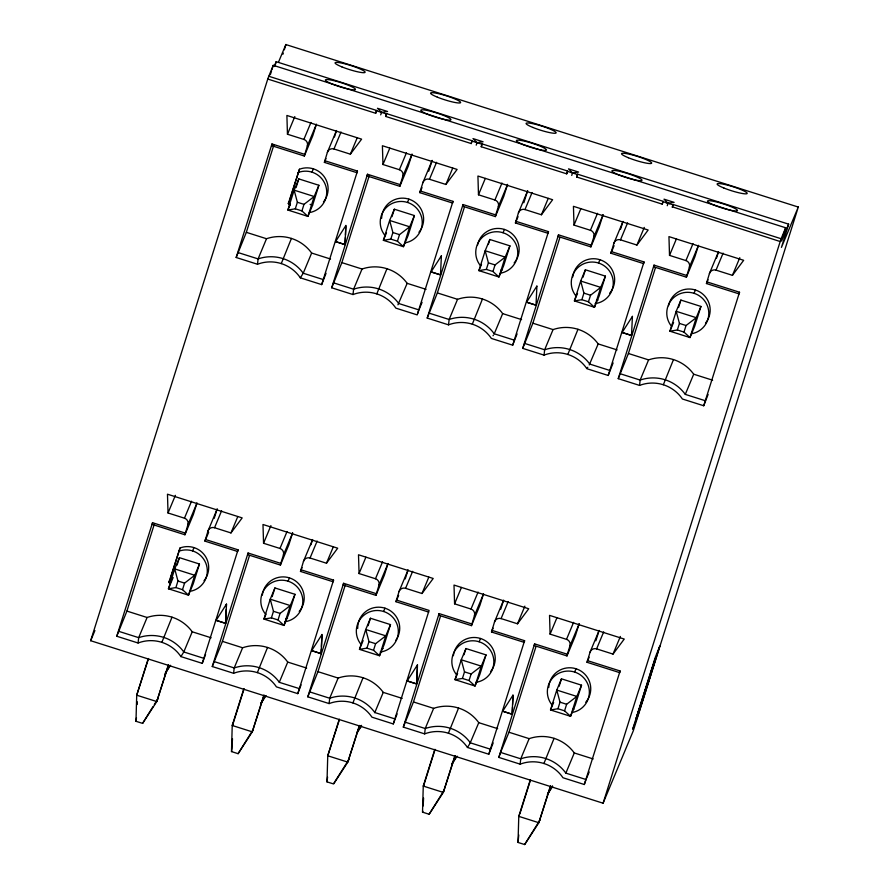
<?xml version="1.0" encoding="UTF-8"?>
<svg xmlns="http://www.w3.org/2000/svg" width="889" height="889" viewBox="0 0 889 889"><rect width="100%" height="100%" fill="white"/><g stroke="black" fill="none" stroke-linecap="round" stroke-linejoin="round"><path stroke-width="1.33" d="M168.599 664.894L156.775 701.554L142.596 723.39L135.973 721.29L136.717 695.198L148.263 658.571M264.122 695.187L252.287 731.847L238.108 753.683L231.484 751.583L232.229 725.48L243.786 688.864M359.634 725.48L347.81 762.129L333.619 783.965L326.996 781.876L327.752 755.772L339.298 719.145M455.146 755.772L443.322 792.421L429.131 814.257L422.519 812.157L423.264 786.065L434.81 749.438M550.658 786.065L538.834 822.714L524.654 844.55L518.031 842.45L518.776 816.358L530.322 779.731M225.55 623.345L216.149 620.355L225.55 623.345L226.473 604.12L226.362 606.82M225.684 623.011L226.251 609.521M321.062 653.626L311.661 650.648L321.062 653.626L321.985 634.413M321.207 653.304L321.374 649.248M321.485 646.559L321.929 635.757M344.965 244.586L335.564 241.608L344.965 244.586L345.888 225.373M345.11 244.253L345.388 237.507M345.499 234.818L345.832 226.717M416.574 683.919L407.173 680.941L416.574 683.919L417.497 664.705M416.719 683.585L417.386 667.406M440.488 274.879L431.076 271.901L440.488 274.879L441.411 255.665M512.097 714.211L502.685 711.233L512.097 714.211L513.02 694.987L512.62 704.432M512.231 713.878L512.509 707.133M536 305.171L526.599 302.182L536 305.171L536.923 285.947M631.512 335.464L622.111 332.475L631.512 335.464L632.435 316.24M136.473 717.767L135.973 721.29M137.184 704.488L137.328 701.832M231.918 749.383L232.485 738.759M233.196 725.491L233.34 722.835L244.064 688.831M327.574 777.019L326.996 781.876M423.164 805.979L423.586 798.011M424.231 786.076L424.364 783.42L435.088 749.405M518.754 834.938L518.031 842.45M788.643 224.15L781.542 241.075L785.676 227.773L273.234 65.308L268.056 78.11L90.667 640.713L603.086 803.212L633.312 730.78L798.333 206.937L781.442 247.398L788.643 224.15L276.157 61.697L274.156 66.519M205.559 654.582L202.248 663.35L180.912 656.593A35.927 35.593 22.6 0 0 138.084 643.003L138.684 637.657L147.096 617.488A39.449 39.083 22.6 0 1 192.224 631.79L211.138 637.791M326.041 273.312L321.662 284.602L300.338 277.835A35.927 35.593 22.6 0 0 257.51 264.255L258.099 258.91L266.511 238.73A39.449 39.083 22.6 0 1 311.639 253.043L330.564 259.043M301.082 684.874L297.759 693.642L276.435 686.875A35.927 35.593 22.6 0 0 233.607 673.295L234.196 667.95L242.608 647.77A39.449 39.083 22.6 0 1 287.736 662.083L306.661 668.084M432.165 160.376A5.256 5.212 22.6 0 0 431.998 160.809L422.897 182.645L420.264 190.991L452.979 201.37L417.185 314.895L395.849 308.127A35.927 35.593 22.6 0 0 353.022 294.548L353.611 289.203L362.034 269.023A39.449 39.083 22.6 0 1 407.162 283.335L426.075 289.336M397.116 713.9L393.271 723.935L371.946 717.167A35.927 35.593 22.6 0 0 329.119 703.588L329.708 698.243L338.131 678.063A39.449 39.083 22.6 0 1 383.248 692.375L402.172 698.376M517.065 333.897L512.697 345.176L491.361 338.42A35.927 35.593 22.6 0 0 448.534 324.841L449.134 319.484L457.546 299.315A39.449 39.083 22.6 0 1 502.674 313.617L521.587 319.618M493.162 742.937L488.794 754.228L467.458 747.46A35.927 35.593 22.6 0 0 424.631 733.881L425.22 728.524L433.643 708.355A39.449 39.083 22.6 0 1 478.771 722.668L497.684 728.669M613.11 362.923L608.209 375.469L586.884 368.702A35.927 35.593 22.6 0 0 544.057 355.122L544.646 349.777L553.058 329.597A39.449 39.083 22.6 0 1 598.186 343.91L617.11 349.91M520.154 764.162L498.818 757.406L500.563 752.416L520.743 758.817A39.449 39.083 22.6 0 1 565.86 773.13L586.051 779.531L584.306 784.509L562.981 777.753A35.927 35.593 22.6 0 0 520.154 764.162L520.743 758.817L529.155 738.648A39.449 39.083 22.6 0 1 574.283 752.95L593.196 758.95M708.1 394.472L703.721 405.762L682.396 398.994A35.927 35.593 22.6 0 0 639.569 385.415L640.158 380.07L648.581 359.889A39.449 39.083 22.6 0 1 693.698 374.202L712.622 380.203M273.256 65.319L271.945 69.62M275.501 64.175L276.223 61.608M284.347 49.795L285.914 44.45L278.479 62.197M185.268 533.089L152.552 522.721L152.197 524.399L184.912 534.767L193.324 514.598L197.014 502.907L187.901 524.743L184.912 534.767M304.694 154.342L271.978 143.962L271.612 145.64L304.327 156.02L312.75 135.839L316.428 124.16L307.327 145.996L304.327 156.02M205.326 539.456L238.041 549.824L237.685 551.502L204.97 541.134L207.959 531.1L217.06 509.275A5.256 5.212 22.6 0 1 217.194 508.908M324.741 160.698L357.456 171.077L357.1 172.755L324.385 162.376L327.374 152.352L336.487 130.516L334.442 137.006M280.424 565.06L280.78 563.382L248.064 553.014L247.709 554.68L280.424 565.06L288.836 544.879L292.525 533.2A5.256 5.212 22.6 0 0 292.625 532.822M399.839 186.312L400.206 184.634L367.49 174.255L367.124 175.933L399.839 186.312L408.262 166.132L411.94 154.453A5.256 5.212 22.6 0 0 412.052 154.075M300.838 569.738L333.553 580.117L333.197 581.795L300.482 571.416L303.471 561.392L312.584 539.567L310.939 544.757M452.979 201.37L452.612 203.048L419.897 192.669L420.264 190.991M376.303 593.674L343.587 583.295L343.221 584.973L375.936 595.352L384.359 575.172L388.037 563.493L378.936 585.318L375.936 595.352M495.362 216.594L495.718 214.927L463.002 204.548L462.647 206.226L495.362 216.594L503.774 196.425L507.463 184.745A5.256 5.212 22.6 0 0 507.563 184.367M428.709 612.088L395.994 601.709L398.983 591.685L408.095 569.849L405.228 578.939M515.776 221.283L548.491 231.651L548.135 233.329L515.42 222.961L518.409 212.927L527.51 191.102A5.256 5.212 22.6 0 1 527.677 190.657M471.815 623.967L439.099 613.588L438.744 615.266L471.459 625.634L479.871 605.465L483.549 593.785L474.448 615.61L471.459 625.634M590.874 246.886L591.229 245.208L558.514 234.84L558.159 236.507L590.874 246.886L599.286 226.717L602.975 215.027A5.256 5.212 22.6 0 0 603.075 214.66M491.873 630.323L524.588 640.702L524.221 642.369L491.506 632.001L494.506 621.967L503.607 600.142L500.74 609.232M611.288 251.576L644.003 261.944L643.647 263.622L610.932 253.243L613.921 243.219L623.033 221.394L620.578 229.173M566.971 655.926L567.326 654.248L534.611 643.88L534.256 645.558L566.971 655.926L575.383 635.757L579.072 624.078A5.256 5.212 22.6 0 0 579.172 623.7M686.753 275.501L654.037 265.122L653.671 266.8L686.386 277.179L694.809 256.999L698.487 245.32L689.386 267.156L686.386 277.179M587.385 660.616L620.1 670.984L619.744 672.662L587.029 662.294L590.018 652.259L599.119 630.434L595.852 640.813M706.799 281.857L739.526 292.237L739.159 293.915L706.444 283.535L709.433 273.512L718.545 251.676L716.501 258.166M274.968 65.942L275.246 65.008M647.203 684.274L646.103 688.008L647.681 683.219M282.969 54.207L283.324 53.084M636.557 717.079L635.635 720.201L643.414 696.42M641.747 701.943L640.813 705.055L649.037 680.007M643.514 696.109L647.759 682.274M648.37 681.041L649.715 676.585L647.914 682.019M654.048 662.672L654.993 659.527L636.657 716.79M652.293 668.506L647.792 683.13M270.334 74.732L271.545 70.898M138.084 643.003L116.759 636.246L152.552 522.721M257.51 264.255L236.174 257.488L271.978 143.962M116.759 636.246L126.916 611.087L154.375 524.01M236.174 257.488L246.331 232.329L273.79 145.251M170.477 584.417A21.036 20.847 22.6 0 1 168.877 582.328L180.045 547.98A21.036 20.847 22.6 0 1 204.025 580.706M289.903 205.659A21.036 20.847 22.6 0 1 288.292 203.581L299.46 169.232A21.036 20.847 22.6 0 1 323.44 201.959M170.666 577.728L180.045 547.98M289.67 200.269L299.46 169.232M177.055 565.115L179.411 557.67L199.469 564.026L193.191 583.906L188.501 595.152L168.443 588.796L174.722 568.916L179.411 557.67M296.081 187.612L298.826 178.911L318.884 185.279L312.617 205.159L307.927 216.405L287.869 210.037L294.137 190.157L298.826 178.911M148.541 658.538L136.717 695.198L156.775 701.554L168.321 664.928M173.144 577.55L168.443 588.796L175.889 587.573L177.956 581.006L174.722 568.916L194.769 575.272L199.469 564.026M290.47 203.792L287.869 210.037L295.304 208.815L297.371 202.259L294.137 190.157L314.195 196.513L318.884 185.279M182.512 589.674L184.579 583.106L194.769 575.272L188.501 595.152L182.512 589.674L175.889 587.573M301.927 210.915L303.994 204.359L314.195 196.513L307.927 216.405L301.927 210.915L295.304 208.815M214.205 518.354L217.06 509.275M267.767 79.043L375.691 113.27L376.614 110.458L268.689 76.232M202.248 663.35L238.041 549.824M321.662 284.602L357.456 171.077M375.691 113.27L376.614 110.458M380.703 114.859L381.481 112.37L377.481 108.291L387.56 111.492L381.481 112.37M385.715 116.448L386.637 113.636L472.126 140.74L471.203 143.562L385.715 116.448L386.637 113.636M233.607 673.295L212.271 666.528L248.064 553.014M353.022 294.548L331.697 287.78L367.49 174.255M212.271 666.528L222.428 641.369L249.465 555.614M331.697 287.78L341.854 262.622L369.302 175.544M280.78 563.382L283.413 555.036L292.525 533.2M400.206 184.634L402.839 176.278L411.94 154.453M272.178 596.652L274.923 587.951L294.981 594.319L288.714 614.199L284.024 625.445L263.966 619.077L270.234 599.197L274.923 587.951M391.993 216.66L394.338 209.204L414.396 215.56L408.129 235.441L403.439 246.686L383.381 240.33L389.649 220.45L394.338 209.204M266.044 614.088L263.966 619.077L271.401 617.866L273.468 611.299L270.234 599.197L290.292 605.565L294.981 594.319M386.515 232.829L383.381 240.33L390.816 239.108L392.894 232.54L389.649 220.45L409.707 226.806L414.396 215.56M278.024 619.955L280.091 613.399L290.292 605.565L284.024 625.445L278.024 619.955L271.401 617.866M397.439 241.208L399.505 234.64L409.707 226.806L403.439 246.686L397.439 241.208L390.816 239.108M428.72 171.199L431.998 160.809M263.833 695.22L252.287 731.847L232.229 725.48L233.34 722.835M471.203 143.562L472.115 140.773M297.759 693.642L333.553 580.117M476.215 145.151L477.004 142.662L472.992 138.584L483.071 141.784L477.004 142.662M481.227 146.741L482.149 143.918L567.638 171.032L566.715 173.844L481.227 146.741L482.149 143.918M329.119 703.588L307.794 696.82L343.587 583.295M448.534 324.841L427.209 318.073L463.002 204.548M307.794 696.82L317.951 671.662L345.399 584.584M427.209 318.073L437.366 292.914L464.402 207.159M495.718 214.927L498.351 206.57L507.463 184.745M368.09 625.7L370.435 618.244L390.493 624.6L384.226 644.492L379.536 655.738L359.478 649.37L365.746 629.49L370.435 618.244M488.294 244.464L489.861 239.497L509.919 245.853L503.641 265.733L498.951 276.979L478.893 270.623L485.172 250.742L489.861 239.497M339.165 720.423L327.752 755.772L347.81 762.129L359.356 725.513M363.123 640.625L359.478 649.37L366.913 648.148L368.991 641.591L365.746 629.49L385.804 635.846L390.493 624.6M481.505 264.377L478.893 270.623L486.339 269.4L488.405 262.833L485.172 250.742L505.219 257.099L509.919 245.853M373.536 650.248L375.603 643.692L385.804 635.846L379.536 655.738L373.536 650.248L366.913 648.148M492.962 271.501L495.029 264.933L505.219 257.099L498.951 276.979L492.962 271.501L486.339 269.4M523.832 202.781L527.51 191.102M393.271 723.935L429.076 610.41L396.35 600.031M512.697 345.176L548.491 231.651M566.715 173.844L567.638 171.032M571.727 175.444L572.516 172.955L568.516 168.877L578.583 172.066L572.516 172.955M576.75 177.033L577.661 174.211L663.15 201.325L662.227 204.137L576.75 177.033L577.661 174.211M424.631 733.881L403.306 727.113L439.099 613.588M544.057 355.122L522.721 348.366L558.514 234.84M403.306 727.113L413.463 701.954L440.5 616.199M522.721 348.366L532.878 323.207L559.914 237.441M591.229 245.208L593.863 236.863L602.975 215.027M463.991 654.749L465.958 648.537L486.005 654.893L479.738 674.773L475.048 686.019L454.99 679.663L461.258 659.782L465.958 648.537M583.017 277.235L585.373 269.778L605.431 276.146L599.164 296.026L594.474 307.272L574.416 300.915L580.684 281.024L585.373 269.778M457.602 673.418L454.99 679.663L462.436 678.44L464.503 671.873L461.258 659.782L481.316 666.139L486.005 654.893M577.539 293.414L574.416 300.915L581.851 299.693L583.917 293.126L580.684 281.024L600.742 287.391L605.431 276.146M469.048 680.541L471.126 673.973L481.316 666.139L475.048 686.019L469.048 680.541L462.436 678.44M588.474 301.793L590.54 295.226L600.742 287.391L594.474 307.272L588.474 301.793L581.851 299.693M454.868 755.794L443.322 792.421L423.264 786.065L424.364 783.42M488.794 754.228L524.588 640.702M608.209 375.469L644.003 261.944M662.227 204.137L663.15 201.325M667.25 205.726L668.028 203.248L664.027 199.169L674.106 202.359L668.028 203.248M603.086 803.212L780.186 241.541L672.406 206.859L673.184 204.503L781.109 238.73L785.654 227.817M498.818 757.406L534.611 643.88M639.569 385.415L618.244 378.647L654.037 265.122M672.262 207.315L673.184 204.503M500.563 752.416L508.975 732.247L536.011 646.492M618.244 378.647L628.401 353.489L655.437 267.733M567.326 654.248L569.96 645.903L579.072 624.078M559.114 686.286L561.47 678.829L581.528 685.186L575.261 705.066L570.56 716.312L550.513 709.955L556.781 690.075L561.47 678.829M678.54 307.527L680.885 300.071L700.943 306.438L694.676 326.319L689.986 337.564L669.928 331.197L676.196 311.317L680.885 300.071M519.887 813.713L530.188 781.009M553.636 702.454L550.513 709.955L557.948 708.733L560.014 702.166L556.781 690.075L576.828 696.431L581.528 685.186M673.573 322.451L669.928 331.197L677.362 329.975L679.44 323.418L676.196 311.317L696.254 317.684L700.943 306.438M564.571 710.833L566.637 704.266L576.828 696.431L570.56 716.312L564.571 710.833L557.948 708.733M683.985 332.075L686.052 325.518L696.254 317.684L689.986 337.564L683.985 332.075L677.362 329.975M550.38 786.087L538.834 822.714L518.776 816.358L519.52 814.591M584.306 784.509L620.1 670.984M703.721 405.762L739.526 292.237M780.186 241.541L781.109 238.73M653.96 662.961L651.981 669.239M641.836 701.654L647.814 682.808M652.382 668.195L655.826 657.549L649.603 678.229M648.292 681.563L648.526 680.796M638.191 714.767L659.782 646.103L655.36 657.149L632.69 729.224L638.035 715.234M647.948 682.385L651.781 669.873M281.268 263.589L291.425 238.43M161.854 642.347L172.01 617.188M376.792 293.881L386.948 268.722M257.365 672.629L267.522 647.47M417.619 313.65L418.919 309.905L398.739 303.505A39.449 39.083 22.6 0 0 353.611 289.203L333.431 282.802M472.303 324.174L482.46 299.015M352.889 702.921L363.034 677.762M567.815 354.455L577.972 329.297M448.4 733.214L458.557 708.055M663.338 384.748L673.484 359.589M543.912 763.507L554.069 738.348M307.327 145.996A5.256 5.212 22.6 0 0 303.871 139.429L287.458 134.228L294.815 116.581M90.667 640.713L94.912 630.545M303.871 139.429L310.961 122.449M288.292 203.581L289.214 201.37M187.901 524.743A5.256 5.212 22.6 0 0 184.456 518.187L168.032 512.975L175.389 495.34M311.995 172.155L313.373 168.843M324.385 162.376L325.963 158.598M327.374 152.352A5.256 5.212 22.6 0 1 333.964 148.974L341.043 131.994M184.456 518.187L191.535 501.207M168.877 582.328L170.255 579.028M333.964 148.974L350.377 154.175L357.211 137.795M311.639 253.043L303.227 273.223L300.338 277.835M192.569 550.902L193.946 547.602M204.97 541.134L208.648 532.3M207.959 531.1A5.256 5.212 22.6 0 1 214.538 527.722L221.617 510.742M142.596 723.39L152.908 706.777M402.839 176.278A5.256 5.212 22.6 0 0 399.394 169.721L382.97 164.509L389.804 148.13M214.538 527.722L230.962 532.933L237.796 516.553M192.224 631.79L183.801 651.97L180.912 656.593M399.394 169.721L406.473 152.741M283.413 555.036A5.256 5.212 22.6 0 0 279.968 548.469L263.555 543.268L270.912 525.621M407.506 202.448L408.884 199.136M419.897 192.669L422.008 187.623M422.897 182.645A5.256 5.212 22.6 0 1 429.476 179.256L436.555 162.287M279.968 548.469L287.058 531.489M429.476 179.256L445.889 184.468L452.723 168.088M407.162 283.335L397.939 304.805M288.08 581.195L289.47 577.883M300.482 571.416L302.06 567.638M303.471 561.392A5.256 5.212 22.6 0 1 310.05 558.014L317.14 541.034M231.484 751.583L231.851 750.705M419.452 308.65L422.075 302.338M238.108 753.683L253.398 729.202M498.351 206.57A5.256 5.212 22.6 0 0 494.906 200.014L478.482 194.802L485.316 178.422M310.05 558.014L326.474 563.215L333.308 546.835M299.504 688.664L279.279 682.33L287.736 662.083M494.906 200.014L501.985 183.034M378.936 585.318A5.256 5.212 22.6 0 0 375.48 578.761L359.067 573.549L365.901 557.17M503.018 232.729L504.396 229.429M515.42 222.961L518.043 216.649M518.409 212.927A5.256 5.212 22.6 0 1 524.988 209.548L532.067 192.569M375.48 578.761L382.57 561.781M524.988 209.548L541.412 214.76L548.246 198.38M428.954 313.084L449.134 319.484A39.449 39.083 22.6 0 1 494.251 333.797L502.674 313.617M383.603 611.488L384.981 608.176A21.036 20.847 22.6 0 1 395.672 640.502M395.994 601.709L398.628 595.408M398.983 591.685A5.256 5.212 22.6 0 1 405.573 588.307L412.652 571.327M593.863 236.863A5.256 5.212 22.6 0 0 590.418 230.295L574.005 225.095L580.828 208.715M405.573 588.307L421.986 593.508L428.82 577.128M383.248 692.375L374.747 712.689M590.418 230.295L597.508 213.327M474.448 615.61A5.256 5.212 22.6 0 0 471.003 609.054L454.579 603.842L461.413 587.462M598.53 263.022L599.919 259.71M610.932 253.243L614.088 245.686M613.921 243.219A5.256 5.212 22.6 0 1 620.5 239.841L627.59 222.861M471.003 609.054L478.082 592.074M620.5 239.841L636.924 245.053L644.281 227.406M598.186 343.91L589.229 364.957M479.115 641.769L480.493 638.469M491.506 632.001L493.084 628.212M494.506 621.967A5.256 5.212 22.6 0 1 501.085 618.588L508.164 601.609M422.519 812.157L422.875 811.29M429.131 814.257L444.422 789.776M689.386 267.156A5.256 5.212 22.6 0 0 685.93 260.588L669.517 255.387L676.351 239.008M501.085 618.588L517.509 623.8L524.866 606.154M478.771 722.668L469.992 743.415M685.93 260.588L693.02 243.608M569.96 645.903A5.256 5.212 22.6 0 0 566.515 639.347L550.091 634.135L556.925 617.755M694.053 293.314L695.431 290.003M706.444 283.535L708.022 279.757M709.433 273.512A5.256 5.212 22.6 0 1 716.023 270.134L723.101 253.154M566.515 639.347L573.594 622.367M716.023 270.134L732.436 275.334L739.804 257.699M619.977 373.669L640.158 380.07A39.449 39.083 22.6 0 1 685.286 394.383L693.698 374.202M574.627 672.062L576.005 668.761M587.029 662.294L589.129 657.249M590.018 652.259A5.256 5.212 22.6 0 1 596.597 648.881L603.687 631.901M524.654 844.55L539.934 820.069M596.597 648.881L613.021 654.093L620.378 636.446M565.86 773.13L574.283 752.95M586.573 778.264L589.207 771.963M469.636 743.993L467.458 747.46M493.039 335.753L493.451 335.097M587.796 367.268L587.251 368.135M165.454 672.64L169.721 665.894M154.33 704.533L157.875 698.91M260.966 702.932L265.233 696.187M357.189 732.103L361.456 725.357M333.986 783.098L348.91 759.484M452.001 763.507L456.257 756.761M548.224 792.677L552.491 785.932M335.564 241.608L345.754 225.706M431.076 271.901L441.266 255.988M216.149 620.355L226.473 604.12M526.599 302.182L536.778 286.28M311.661 650.648L321.851 634.746M622.111 332.475L632.301 316.573M407.173 680.941L417.363 665.028M502.685 711.233L512.875 695.32M164.598 674.484L170.566 665.294M260.855 703.632L266.078 695.587M357.111 732.769L361.601 725.88M451.89 764.207L457.113 756.161M547.402 794.499L552.625 786.454M350.377 154.175L361.601 139.151L286.891 115.459L287.458 134.228M445.889 184.468L457.113 169.432L382.403 145.74L382.97 164.509M230.962 532.933L242.175 517.898L167.476 494.206L168.032 512.975M541.412 214.76L552.625 199.725L477.926 176.033L478.482 194.802M326.474 563.215L337.698 548.191L262.988 524.499L263.555 543.268M636.924 245.053L648.148 230.018L573.438 206.326L574.005 225.095M421.986 593.508L433.21 578.472L358.5 554.792L359.067 573.549M732.436 275.334L743.66 260.31L668.95 236.618L669.517 255.387M517.509 623.8L528.722 608.765L454.012 585.073L454.579 603.842M613.021 654.093L624.245 639.058L549.535 615.366L550.091 634.135M285.847 44.55L798.266 207.048M665.761 202.448L669.539 203.648M376.469 110.781L386.504 113.959M471.981 141.073L482.016 144.251M567.504 171.366L577.528 174.544M663.016 201.659L673.04 204.837M310.105 204.359L312.617 205.159M297.371 202.259L303.994 204.359M392.894 232.54L399.505 234.64M488.405 262.833L495.029 264.933M583.917 293.126L590.54 295.226M679.44 323.418L686.052 325.518M246.331 232.329L266.511 238.73M341.854 262.622L362.034 269.023M437.366 292.914L457.546 299.315M532.878 323.207L553.058 329.597M628.401 353.489L648.581 359.889M237.919 252.509L258.099 258.91A39.449 39.083 22.6 0 1 303.227 273.223L323.407 279.613M494.251 333.797L514.431 340.198M524.466 343.376L544.646 349.777A39.449 39.083 22.6 0 1 589.774 364.09L609.954 370.491M685.286 394.383L705.466 400.783M177.956 581.006L184.579 583.106M273.468 611.299L280.091 613.399M368.991 641.591L375.603 643.692M464.503 671.873L471.126 673.973M560.014 702.166L566.637 704.266M126.916 611.087L147.096 617.488M222.428 641.369L242.608 647.77M317.951 671.662L338.131 678.063M413.463 701.954L433.643 708.355M508.975 732.247L529.155 738.648M118.504 631.257L138.684 637.657A39.449 39.083 22.6 0 1 183.801 651.97L203.981 658.371M214.016 661.549L234.196 667.95A39.449 39.083 22.6 0 1 279.324 682.263M309.528 691.842L329.708 698.243A39.449 39.083 22.6 0 1 374.836 712.545L395.016 718.945M405.04 722.135L425.22 728.524A39.449 39.083 22.6 0 1 470.348 742.837L490.528 749.238M178.656 551.291A21.036 20.847 22.6 0 1 206.537 565.282A21.036 20.847 22.6 0 1 189.946 591.363M298.082 172.544A21.036 20.847 22.6 0 1 325.952 186.534A21.036 20.847 22.6 0 1 309.361 212.615M385.015 235.485A21.036 20.847 22.6 0 1 390.849 204.114A21.036 20.847 22.6 0 1 421.008 215.382A21.036 20.847 22.6 0 1 404.884 242.908M262.333 595.13A21.036 20.847 22.6 0 1 291.625 578.706A21.036 20.847 22.6 0 1 299.204 611.399M287.547 618.222A21.036 20.847 22.6 0 1 286.036 618.466M265.522 614.143A21.036 20.847 22.6 0 1 271.734 582.695A21.036 20.847 22.6 0 1 301.771 594.674A21.036 20.847 22.6 0 1 284.658 621.778M381.614 218.372A21.036 20.847 22.6 0 1 409.862 199.469A21.036 20.847 22.6 0 1 418.952 232.251M477.515 245.164A21.036 20.847 22.6 0 1 507.252 230.562A21.036 20.847 22.6 0 1 514.142 262.933M502.485 269.756A21.036 20.847 22.6 0 1 500.974 270.012M480.46 265.689A21.036 20.847 22.6 0 1 486.427 234.363A21.036 20.847 22.6 0 1 516.531 245.708A21.036 20.847 22.6 0 1 500.396 273.201M357.711 628.456A21.036 20.847 22.6 0 1 384.981 608.176M383.059 648.514A21.036 20.847 22.6 0 1 381.548 648.759M361.034 644.436A21.036 20.847 22.6 0 1 367.246 612.988A21.036 20.847 22.6 0 1 397.294 624.967A21.036 20.847 22.6 0 1 380.17 652.07M671.484 326.263A21.036 20.847 22.6 0 1 677.451 294.948A21.036 20.847 22.6 0 1 707.566 306.283A21.036 20.847 22.6 0 1 691.42 333.775M668.539 305.738A21.036 20.847 22.6 0 1 698.043 291.025A21.036 20.847 22.6 0 1 705.499 323.118M572.783 276.957A21.036 20.847 22.6 0 1 602.075 260.533A21.036 20.847 22.6 0 1 609.654 293.226M597.997 300.049A21.036 20.847 22.6 0 1 596.486 300.293M576.05 296.07A21.036 20.847 22.6 0 1 582.117 264.566A21.036 20.847 22.6 0 1 612.21 276.468A21.036 20.847 22.6 0 1 595.108 303.605M453.368 655.715A21.036 20.847 22.6 0 1 482.405 639.18A21.036 20.847 22.6 0 1 490.561 671.584M456.624 674.818A21.036 20.847 22.6 0 1 462.691 643.314A21.036 20.847 22.6 0 1 492.795 655.226A21.036 20.847 22.6 0 1 475.682 682.352M552.136 705.11A21.036 20.847 22.6 0 1 557.97 673.729A21.036 20.847 22.6 0 1 588.129 684.997A21.036 20.847 22.6 0 1 572.005 712.522M548.757 687.508A21.036 20.847 22.6 0 1 577.461 669.273A21.036 20.847 22.6 0 1 585.751 702.266M574.094 709.089A21.036 20.847 22.6 0 1 572.583 709.344M341.832 66.864A15.78 2.145 17.5 0 0 365.101 72.309A15.78 2.145 17.5 0 0 343.265 63.43A15.78 2.145 17.5 0 0 341.832 66.864M332.142 84.022A15.78 2.145 17.5 0 0 355.422 89.456A15.78 2.145 17.5 0 0 333.575 80.588A15.78 2.145 17.5 0 0 332.142 84.022M427.653 114.314A15.78 2.145 17.5 0 0 450.934 119.748A15.78 2.145 17.5 0 0 429.087 110.869A15.78 2.145 17.5 0 0 427.653 114.314M437.344 97.157A15.78 2.145 17.5 0 0 460.624 102.591A15.78 2.145 17.5 0 0 438.777 93.723A15.78 2.145 17.5 0 0 437.344 97.157M523.165 144.596A15.78 2.145 17.5 0 0 546.446 150.041A15.78 2.145 17.5 0 0 524.599 141.162A15.78 2.145 17.5 0 0 523.165 144.596M532.855 127.449A15.78 2.145 17.5 0 0 556.136 132.883A15.78 2.145 17.5 0 0 534.289 124.016A15.78 2.145 17.5 0 0 532.855 127.449M618.688 174.889A15.78 2.145 17.5 0 0 641.969 180.323A15.78 2.145 17.5 0 0 620.122 171.455A15.78 2.145 17.5 0 0 618.688 174.889M723.89 188.024A15.78 2.145 17.5 0 0 747.171 193.469A15.78 2.145 17.5 0 0 725.324 184.59A15.78 2.145 17.5 0 0 723.89 188.024M628.367 157.742A15.78 2.145 17.5 0 0 651.648 163.176A15.78 2.145 17.5 0 0 629.801 154.297A15.78 2.145 17.5 0 0 628.367 157.742M714.2 205.181A15.78 2.145 17.5 0 0 737.481 210.615A15.78 2.145 17.5 0 0 715.634 201.747A15.78 2.145 17.5 0 0 714.2 205.181"/></g></svg>
